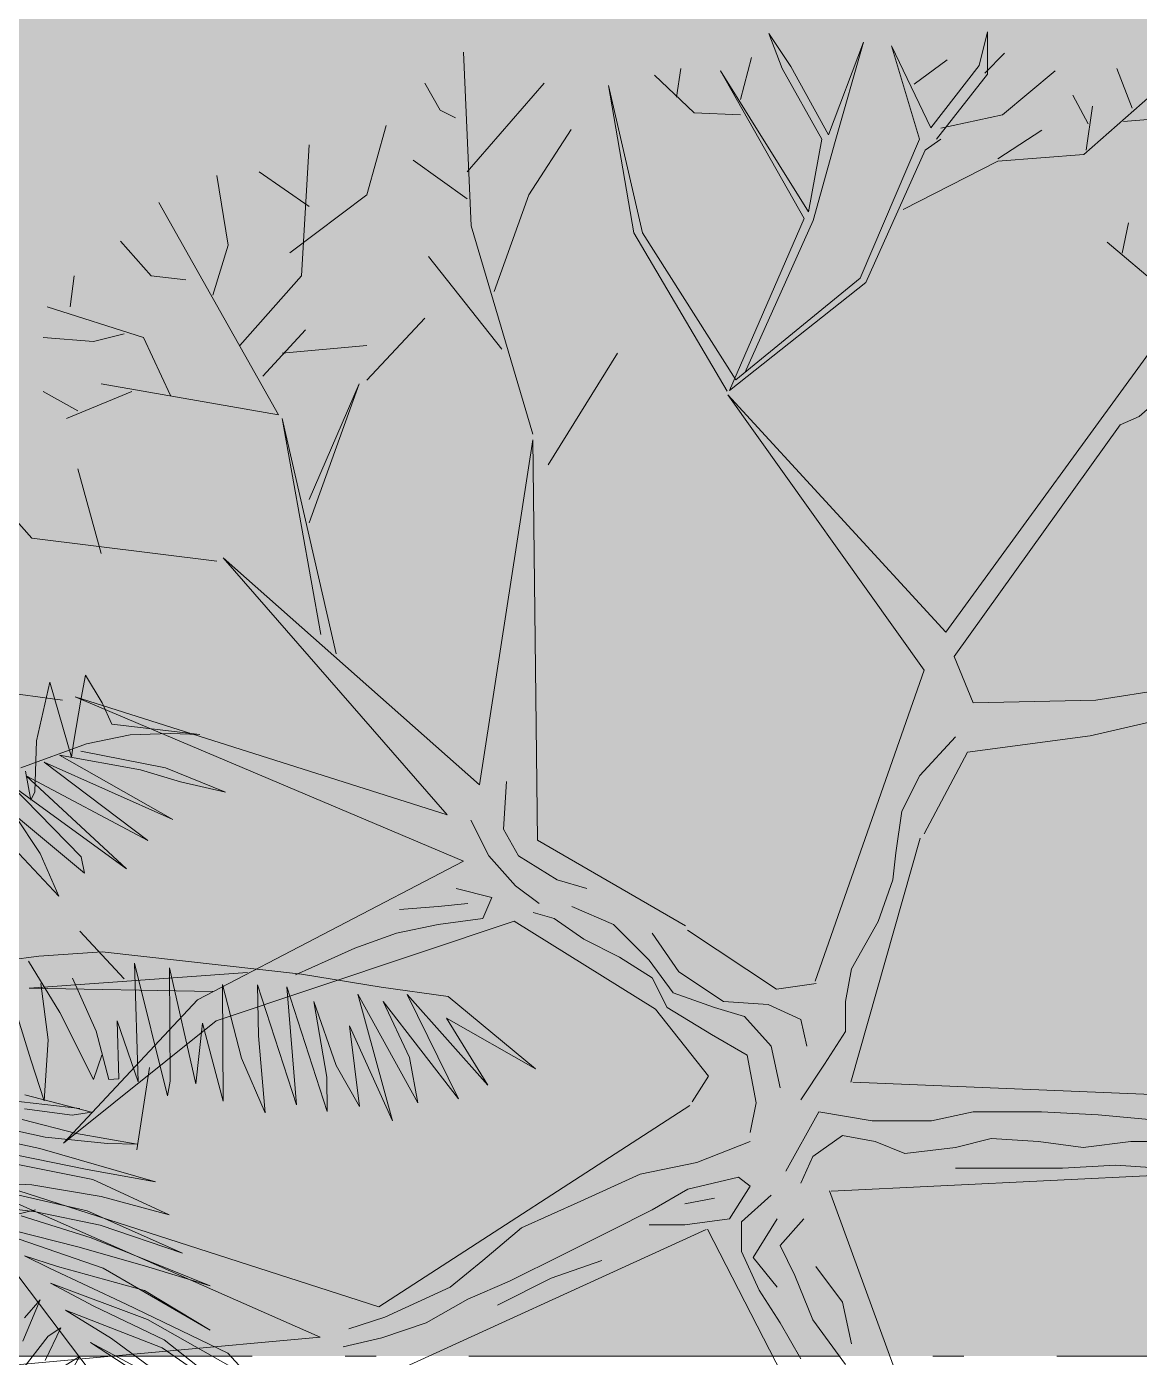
# Model space of a CAD drawing. Header units: metres. Extents: x 8 to 2416, y -346 to 476.
# Drawn here: x 56.776 to 60.372, y 27.953 to 32.255 of the extents above; entities that cross this region are included whole.
import ezdxf

# ---------------------------------------------------------------- set-up
doc = ezdxf.new("R2010")
doc.units = ezdxf.units.M
doc.linetypes.add('ACAD_ISO10W100', pattern=[18, 12, -3, 0, -3])
doc.layers.add('ARBOLES', color=86, linetype='Continuous', lineweight=0)
doc.layers.add('grama', color=7, linetype='Continuous', lineweight=0, true_color=0x698c45)
doc.layers.add('SOLAR', color=7, linetype='ACAD_ISO10W100', lineweight=9, true_color=0xff1414)

# ---------------------------------------------------------------- blocks, each defined once
blk = doc.blocks.new('A2')
at = {"layer": 'ARBOLES', "color": 87, "true_color": 0x4f6a34, "extrusion": (-5.08599e-09, -1.37735e-08, 1)}
for p, q in [((742.6, -22.01, 0), (743.73, -16.07, 0)), ((743.73, -16.07, 0), (748.04, -23.24, 0)), ((731.1, -33.08, 0), (734.49, -17.91, 0)), ((734.49, -17.91, 0), (740.14, -37.28, 0)), ((740.63, -33.64, 0), (742.6, -22.01, 0)), ((748.04, -23.24, 0), (750.56, -28.79, 0)), ((750.56, -28.79, 0), (773.33, -31.43, 0)), ((726.98, -40.06, 0), (744.01, -33.84, 0)), ((730.65, -46.3, 0), (731.1, -33.08, 0)), ((740.14, -37.28, 0), (740.63, -33.64, 0)), ((744.01, -33.84, 0), (755.27, -31.52, 0)), ((755.27, -31.52, 0), (765.63, -31.14, 0)), ((765.63, -31.14, 0), (773.33, -31.43, 0)), ((757.97, -40.54, 0), (737.05, -36.8, 0)), ((737.05, -36.8, 0), (766.34, -53.39, 0)), ((742.55, -35.78, 0), (764.41, -40.03, 0)), ((728.19, -40.94, 0), (729.64, -48.46, 0)), ((766.34, -53.39, 0), (733.01, -38.62, 0)), ((733.01, -38.62, 0), (759.89, -58.86, 0)), ((768.32, -43.71, 0), (757.97, -40.54, 0)), ((764.41, -40.03, 0), (779.97, -46.37, 0)), ((754.37, -66.21, 0), (724.35, -44.35, 0)), ((724.35, -44.35, 0), (742.61, -63.03, 0)), ((759.89, -58.86, 0), (728.4, -42.16, 0)), ((728.4, -42.16, 0), (754.37, -66.21, 0)), ((779.97, -46.37, 0), (768.32, -43.71, 0)), ((729.64, -48.46, 0), (730.65, -46.3, 0)), ((743.49, -67.33, 0), (725.37, -52.2, 0)), ((725.37, -52.2, 0), (732, -62.21, 0)), ((736.82, -73.21, 0), (722.59, -58.1, 0)), ((732, -62.21, 0), (736.82, -73.21, 0)), ((742.61, -63.03, 0), (743.49, -67.33, 0)), ((723.79, -89.77, 0), (731.65, -88.75, 0)), ((731.65, -88.75, 0), (748.02, -87.64, 0)), ((748.02, -87.64, 0), (799.56, -93.42, 0)), ((737.09, -103.31, 0), (729.02, -90.05, 0)), ((764.91, -124.86, 0), (756.39, -90.55, 0)), ((756.39, -90.55, 0), (757.33, -121.28, 0)), ((772.25, -121.74, 0), (765.43, -91.74, 0)), ((765.43, -91.74, 0), (765.6, -121.05, 0)), ((732.15, -95.82, 0), (734.08, -110.36, 0)), ((746.5, -108.16, 0), (740.41, -94.42, 0)), ((784.05, -115.09, 0), (779.14, -96.12, 0)), ((779.14, -96.12, 0), (779.3, -126.22, 0)), ((798.29, -127.18, 0), (788.18, -96.15, 0)), ((788.18, -96.15, 0), (788.51, -109.35, 0)), ((799.56, -93.42, 0), (820.22, -96.78, 0)), ((806.24, -128.92, 0), (795.77, -96.7, 0)), ((795.77, -96.7, 0), (797.28, -114.5, 0)), ((829.69, -126.64, 0), (814.19, -98.59, 0)), ((814.19, -98.59, 0), (823.13, -131.33, 0)), ((820.22, -96.78, 0), (837.52, -99.19, 0)), ((847.76, -122.11, 0), (826.9, -98.63, 0)), ((826.9, -98.63, 0), (840.16, -125.63, 0)), ((837.52, -99.19, 0), (860.07, -117.85, 0)), ((808.52, -117, 0), (802.82, -100.5, 0)), ((802.82, -100.5, 0), (806.16, -120.02, 0)), ((840.16, -125.63, 0), (820.73, -100.45, 0)), ((820.73, -100.45, 0), (827.49, -114.97, 0)), ((729.61, -115.58, 0), (726.36, -104.96, 0)), ((745.82, -120.61, 0), (737.09, -103.31, 0)), ((757.33, -121.28, 0), (751.89, -105.45, 0)), ((751.89, -105.45, 0), (752.36, -120.48, 0)), ((774.02, -106.05, 0), (772.25, -121.74, 0)), ((779.3, -126.22, 0), (774.02, -106.05, 0)), ((860.07, -117.85, 0), (837.09, -104.8, 0)), ((837.09, -104.8, 0), (847.76, -122.11, 0)), ((749.75, -120.62, 0), (746.5, -108.16, 0)), ((788.51, -109.35, 0), (790.17, -129.24, 0)), ((823.13, -131.33, 0), (811.96, -106.81, 0)), ((811.96, -106.81, 0), (814.62, -127.64, 0)), ((734.08, -110.36, 0), (733.09, -126.17, 0)), ((733.09, -126.17, 0), (729.61, -115.58, 0)), ((747.94, -114.34, 0), (745.82, -120.61, 0)), ((790.17, -129.24, 0), (784.05, -115.09, 0)), ((797.28, -114.5, 0), (798.29, -127.18, 0)), ((827.49, -114.97, 0), (829.69, -126.64, 0)), ((806.16, -120.02, 0), (806.24, -128.92, 0)), ((814.62, -127.64, 0), (808.52, -117, 0)), ((752.36, -120.48, 0), (749.75, -120.62, 0)), ((765.6, -121.05, 0), (764.91, -124.86, 0)), ((728.01, -124.59, 0), (745.27, -129.09, 0)), ((740.29, -129.86, 0), (728, -128.25, 0)), ((745.27, -129.09, 0), (740.29, -129.86, 0)), ((733.32, -135.6, 0), (721.97, -133.09, 0)), ((727.32, -131.02, 0), (741.44, -134.58, 0)), ((711.87, -134.22, 0), (731.89, -138.51, 0)), ((749.43, -137.22, 0), (733.32, -135.6, 0)), ((741.44, -134.58, 0), (757.13, -137.39, 0)), ((757.13, -137.39, 0), (749.43, -137.22, 0)), ((744.17, -143.89, 0), (725.98, -140.17, 0)), ((731.89, -138.51, 0), (761.85, -147.09, 0)), ((763.17, -219.99, 0), (703.47, -141.4, 0)), ((723.62, -142.14, 0), (745.59, -146.51, 0)), ((761.85, -147.09, 0), (744.17, -143.89, 0)), ((729.88, -147.92, 0), (715.64, -147.2, 0)), ((747.81, -150.86, 0), (729.88, -147.92, 0)), ((745.59, -146.51, 0), (765.33, -155.63, 0)), ((723.48, -149.84, 0), (744.14, -154.62, 0)), ((765.33, -155.63, 0), (747.81, -150.86, 0)), ((730.9, -154.84, 0), (717.82, -153.23, 0)), ((747.53, -158.3, 0), (730.9, -154.84, 0)), ((744.14, -154.62, 0), (768.85, -165.58, 0)), ((727.12, -155.87, 0), (745.16, -161.58, 0)), ((741.75, -163.92, 0), (725.13, -159.68, 0)), ((745.16, -161.58, 0), (776, -173.98, 0)), ((768.85, -165.58, 0), (747.53, -158.3, 0)), ((726.58, -161.89, 0), (748.28, -169.44, 0)), ((759.01, -168.8, 0), (741.75, -163.92, 0)), ((736.5, -168.99, 0), (727.99, -166.23, 0)), ((727.99, -166.23, 0), (734.41, -169.39, 0)), ((734.41, -169.39, 0), (754.26, -178.73, 0)), ((758.99, -175.23, 0), (736.5, -168.99, 0)), ((748.28, -169.44, 0), (775.96, -185.49, 0)), ((776, -173.98, 0), (759.01, -168.8, 0)), ((759.75, -182.67, 0), (734.66, -173.32, 0)), ((734.66, -173.32, 0), (745.89, -179.23, 0)), ((775.96, -185.49, 0), (758.99, -175.23, 0)), ((732.02, -177.61, 0), (727.54, -188.32, 0)), ((727.93, -182.31, 0), (732.02, -177.61, 0)), ((754.26, -178.73, 0), (780.54, -191.38, 0)), ((763.54, -190.01, 0), (738.56, -180.25, 0)), ((738.56, -180.25, 0), (750.42, -187.62, 0)), ((745.89, -179.23, 0), (764.07, -187.92, 0)), ((737.35, -184.84, 0), (733.28, -193.32, 0)), ((734.09, -187.04, 0), (737.35, -184.84, 0)), ((786.39, -197.83, 0), (759.75, -182.67, 0)), ((727.25, -195.8, 0), (734.09, -187.04, 0)), ((765.86, -199.85, 0), (745.07, -188.64, 0)), ((745.07, -188.64, 0), (761, -199.05, 0)), ((750.42, -187.62, 0), (786.07, -213.79, 0)), ((764.07, -187.92, 0), (788.34, -207.11, 0)), ((742.18, -192.3, 0), (736.65, -202.22, 0)), ((737.57, -195.16, 0), (742.18, -192.3, 0)), ((788.34, -207.11, 0), (763.54, -190.01, 0)), ((780.54, -191.38, 0), (786.39, -197.83, 0))]:
    blk.add_line(p, q, dxfattribs=at)
blk = doc.blocks.new('arbol1')
at = {"layer": 'ARBOLES', "color": 59, "true_color": 0x47602f}
for p, q in [((1233.7255, 80.2135), (1233.7047, 80.269)), ((1233.7047, 80.269), (1233.7393, 80.217)), ((1234.0351, 80.2182), (1234.0485, 80.2716)), ((1234.0485, 80.2716), (1234.0485, 80.2048)), ((1233.7982, 80.1095), (1233.8536, 80.2551)), ((1233.8536, 80.2551), (1233.8086, 80.0991)), ((1233.9417, 80.1024), (1233.8972, 80.2493)), ((1233.8972, 80.2493), (1233.9595, 80.1202)), ((1233.2362, 79.9663), (1233.2241, 80.2392)), ((1233.677, 80.2308), (1233.6597, 80.165)), ((1233.9333, 80.1893), (1233.9852, 80.2274)), ((1234.0441, 80.2066), (1234.0753, 80.2378)), ((1233.5246, 80.2031), (1233.5869, 80.1442)), ((1233.5662, 80.2135), (1233.5592, 80.1685)), ((1233.7601, 79.9778), (1233.6285, 80.21)), ((1233.6285, 80.21), (1233.767, 79.9882)), ((1233.7878, 80.1026), (1233.7255, 80.2135)), ((1233.7393, 80.217), (1233.7982, 80.1095)), ((1233.9595, 80.1202), (1234.0351, 80.2182)), ((1234.0485, 80.2048), (1233.9684, 80.1024)), ((1234.0718, 80.1407), (1234.1549, 80.21)), ((1234.2761, 80.1511), (1234.2519, 80.2135)), ((1233.1635, 80.1907), (1233.1877, 80.1483)), ((1233.2301, 80.0512), (1233.3514, 80.1907)), ((1233.4923, 79.9555), (1233.4523, 80.187)), ((1233.4523, 80.187), (1233.5057, 79.9555)), ((1234.1999, 80.0784), (1234.3177, 80.1823)), ((1234.1826, 80.1719), (1234.2069, 80.1269)), ((1233.1877, 80.1483), (1233.2119, 80.1361)), ((1233.5869, 80.1442), (1233.6597, 80.1407)), ((1233.9748, 80.1199), (1234.0718, 80.1407)), ((1234.2034, 80.0853), (1234.2138, 80.1546)), ((1233.0725, 80.0148), (1233.1028, 80.124)), ((1233.3271, 80.0148), (1233.3938, 80.1179)), ((1234.2623, 80.1303), (1234.3489, 80.1373)), ((1233.767, 79.9882), (1233.7878, 80.1026)), ((1233.8086, 80.0991), (1233.774, 79.9744)), ((1233.8483, 79.8842), (1233.9417, 80.1024)), ((1233.9748, 80.1026), (1233.9506, 80.0853)), ((1234.0649, 80.0714), (1234.1341, 80.1165)), ((1232.9695, 79.8875), (1232.9816, 80.0937)), ((1233.9506, 80.0853), (1233.8571, 79.8773)), ((1234.0649, 80.068), (1234.1999, 80.0784)), ((1233.1453, 80.0694), (1233.2301, 80.0088)), ((1233.916, 79.9917), (1234.0649, 80.068)), ((1232.8543, 79.936), (1232.8362, 80.0452)), ((1232.9028, 80.0512), (1232.9816, 79.9966)), ((1232.9513, 79.9239), (1233.0725, 80.0148)), ((1233.2726, 79.8632), (1233.3271, 80.0148)), ((1232.9331, 79.6691), (1232.7452, 80.0027)), ((1233.6424, 79.7075), (1233.7601, 79.9778)), ((1233.774, 79.9744), (1233.6666, 79.7353)), ((1234.2602, 79.9235), (1234.2703, 79.9708)), ((1233.3332, 79.6388), (1233.2362, 79.9663)), ((1233.6391, 79.7062), (1233.4923, 79.9555)), ((1233.5057, 79.9555), (1233.6525, 79.724)), ((1232.6846, 79.9421), (1232.7331, 79.8875)), ((1232.8301, 79.8572), (1232.8543, 79.936)), ((1234.321, 79.8695), (1234.2365, 79.9404)), ((1233.2847, 79.7722), (1233.1695, 79.9178)), ((1232.6119, 79.8875), (1232.6058, 79.839)), ((1232.7331, 79.8875), (1232.7877, 79.8814)), ((1232.8725, 79.7783), (1232.9695, 79.8875)), ((1233.8571, 79.8773), (1233.6424, 79.7075)), ((1233.6525, 79.724), (1233.8483, 79.8842)), ((1232.721, 79.7904), (1232.5695, 79.839)), ((1234.4758, 79.8335), (1234.2872, 79.6662)), ((1233.0725, 79.7237), (1233.1635, 79.8208)), ((1233.9829, 79.3274), (1234.3387, 79.8163)), ((1232.5634, 79.7904), (1232.6422, 79.7844)), ((1232.6422, 79.7844), (1232.6907, 79.7965)), ((1232.7634, 79.6995), (1232.721, 79.7904)), ((1232.9089, 79.7298), (1232.9756, 79.8026)), ((1232.9392, 79.7662), (1233.0725, 79.7783)), ((1233.3574, 79.5903), (1233.4665, 79.7662)), ((1232.5634, 79.7055), (1232.618, 79.6752)), ((1232.7028, 79.7055), (1232.5998, 79.6631)), ((1232.6543, 79.7177), (1232.9331, 79.6691)), ((1232.9816, 79.5357), (1233.0604, 79.7177)), ((1233.0604, 79.7177), (1232.9816, 79.4993)), ((1233.9486, 79.2673), (1233.64, 79.7005)), ((1233.64, 79.7005), (1233.9829, 79.3274)), ((1232.9998, 79.3234), (1232.9392, 79.6631)), ((1232.9392, 79.6631), (1233.0241, 79.2931)), ((1234.2872, 79.6662), (1234.2572, 79.6533)), ((1232.5452, 79.4751), (1232.3998, 79.6388)), ((1234.2572, 79.6533), (1233.9958, 79.2888)), ((1233.2497, 79.0873), (1233.3333, 79.6295)), ((1233.3333, 79.6295), (1233.3406, 79)), ((1232.6543, 79.4508), (1232.618, 79.5842)), ((1232.8362, 79.4387), (1232.5452, 79.4751)), ((1233.1988, 79.04), (1232.8461, 79.444)), ((1232.8461, 79.444), (1233.2497, 79.0873)), ((1233.9958, 79.2888), (1234.0258, 79.2159)), ((1233.7772, 78.7784), (1233.9486, 79.2673)), ((1232.5937, 79.2203), (1232.4119, 79.2446)), ((1234.2186, 79.2202), (1234.4372, 79.2545)), ((1233.2242, 78.9673), (1232.6133, 79.2256)), ((1232.6133, 79.2256), (1233.1988, 79.04)), ((1234.0258, 79.2159), (1234.2186, 79.2202)), ((1234.4544, 79.2202), (1234.2101, 79.1644)), ((1233.9419, 79.1016), (1233.998, 79.1625)), ((1234.2101, 79.1644), (1234.0172, 79.1387)), ((1234.0172, 79.1387), (1233.9486, 79.01)), ((1233.292, 79.0923), (1233.2874, 79.0174)), ((1233.9139, 79.0455), (1233.9419, 79.1016)), ((1233.2359, 79.0315), (1233.264, 78.9753)), ((1233.9045, 78.98), (1233.9139, 79.0455)), ((1233.2874, 79.0174), (1233.3107, 78.9753)), ((1233.3406, 79), (1233.5733, 78.8654)), ((1233.9427, 79.0034), (1233.8336, 78.6197)), ((1232.8061, 78.7489), (1233.2242, 78.9673)), ((1233.264, 78.9753), (1233.3061, 78.9285)), ((1233.3107, 78.9753), (1233.3715, 78.9379)), ((1233.8998, 78.9379), (1233.9045, 78.98)), ((1233.3061, 78.9285), (1233.3435, 78.9005)), ((1233.3715, 78.9379), (1233.4183, 78.9239)), ((1233.8765, 78.8724), (1233.8998, 78.9379)), ((1233.2126, 78.9239), (1233.2687, 78.9098)), ((1233.2687, 78.9098), (1233.2546, 78.8771)), ((1233.1237, 78.8911), (1233.1845, 78.8958)), ((1233.1845, 78.8958), (1233.2313, 78.9005)), ((1233.3341, 78.8864), (1233.3668, 78.8771)), ((1233.3949, 78.8958), (1233.4604, 78.8677)), ((1233.3042, 78.8726), (1232.8352, 78.7162)), ((1233.1845, 78.8677), (1233.1191, 78.8537)), ((1233.2546, 78.8771), (1233.1845, 78.8677)), ((1233.5261, 78.7344), (1233.3042, 78.8726)), ((1233.3668, 78.8771), (1233.4136, 78.8443)), ((1233.4604, 78.8677), (1233.5165, 78.8116)), ((1233.8344, 78.7975), (1233.8765, 78.8724)), ((1232.6906, 78.7822), (1232.6209, 78.8569)), ((1233.1191, 78.8537), (1233.0536, 78.8303)), ((1233.4136, 78.8443), (1233.4697, 78.8162)), ((1233.5211, 78.8537), (1233.5632, 78.7929)), ((1233.5766, 78.8584), (1233.7166, 78.766)), ((1233.0536, 78.8303), (1233.0115, 78.8116)), ((1233.0115, 78.8116), (1232.9601, 78.7882)), ((1233.4697, 78.8162), (1233.5211, 78.7835)), ((1233.5165, 78.8116), (1233.5539, 78.7601)), ((1232.5412, 78.7672), (1232.8848, 78.7921)), ((1233.5211, 78.7835), (1233.5445, 78.7367)), ((1233.5632, 78.7929), (1233.6333, 78.7461)), ((1233.825, 78.7461), (1233.8344, 78.7975)), ((1232.83, 78.7622), (1232.5412, 78.7672)), ((1233.5539, 78.7601), (1233.6193, 78.7367)), ((1233.7166, 78.766), (1233.7791, 78.7749)), ((1232.5952, 78.5233), (1232.8061, 78.7489)), ((1233.5445, 78.7367), (1233.6146, 78.6946)), ((1233.6193, 78.7367), (1233.6661, 78.7227)), ((1233.6333, 78.7461), (1233.7035, 78.7414)), ((1233.7035, 78.7414), (1233.7549, 78.718)), ((1233.825, 78.6993), (1233.825, 78.7461)), ((1232.8352, 78.7162), (1232.5952, 78.5233)), ((1233.6097, 78.6288), (1233.5261, 78.7344)), ((1233.6661, 78.7227), (1233.7081, 78.6759)), ((1233.7549, 78.718), (1233.7642, 78.6759)), ((1233.6146, 78.6946), (1233.6707, 78.6619)), ((1233.7923, 78.6478), (1233.825, 78.6993)), ((1233.7081, 78.6759), (1233.7222, 78.6104)), ((1233.6707, 78.6619), (1233.6848, 78.587)), ((1232.7304, 78.6427), (1232.7105, 78.5131)), ((1233.7549, 78.5917), (1233.7923, 78.6478)), ((1233.5842, 78.5888), (1233.6097, 78.6288)), ((1233.8368, 78.6197), (1234.3604, 78.5979)), ((1232.6209, 78.5779), (1232.4915, 78.5928)), ((1233.0911, 78.2663), (1233.5805, 78.583)), ((1233.6848, 78.587), (1233.6754, 78.5402)), ((1233.7315, 78.4794), (1233.7829, 78.573)), ((1233.7829, 78.573), (1233.8671, 78.5589)), ((1233.9606, 78.5589), (1234.0261, 78.573)), ((1234.0261, 78.573), (1234.1336, 78.573)), ((1234.1336, 78.573), (1234.2224, 78.5683)), ((1234.2224, 78.5683), (1234.3253, 78.5589)), ((1233.8671, 78.5589), (1233.9606, 78.5589)), ((1233.7736, 78.5028), (1233.8204, 78.5355)), ((1233.8204, 78.5355), (1233.8718, 78.5262)), ((1233.998, 78.5168), (1234.0541, 78.5308)), ((1234.0541, 78.5308), (1234.1289, 78.5262)), ((1232.9991, 78.2185), (1232.3477, 78.5057)), ((1232.3477, 78.5057), (1233.0911, 78.2663)), ((1233.6754, 78.5262), (1233.5913, 78.4934)), ((1233.8718, 78.5262), (1233.9185, 78.5075)), ((1233.9185, 78.5075), (1233.998, 78.5168)), ((1234.1289, 78.5262), (1234.1991, 78.5168)), ((1234.1991, 78.5168), (1234.2739, 78.5262)), ((1234.2739, 78.5262), (1234.3346, 78.5262)), ((1233.5913, 78.4934), (1233.5024, 78.4747)), ((1233.7549, 78.4607), (1233.7736, 78.5028)), ((1234.1663, 78.4841), (1234.2505, 78.4887)), ((1234.2505, 78.4887), (1234.3206, 78.4841)), ((1233.5024, 78.4747), (1233.4089, 78.4326)), ((1233.5772, 78.4513), (1233.6567, 78.47)), ((1233.6567, 78.47), (1233.6754, 78.456)), ((1233.8025, 78.4482), (1234.3199, 78.4731)), ((1233.998, 78.4841), (1234.0822, 78.4841)), ((1234.0822, 78.4841), (1234.1663, 78.4841)), ((1233.5211, 78.4186), (1233.5772, 78.4513)), ((1233.6754, 78.456), (1233.6427, 78.4045)), ((1233.9986, 77.905), (1233.7998, 78.4485)), ((1233.4089, 78.4326), (1233.3154, 78.3905)), ((1233.5726, 78.4279), (1233.6193, 78.4373)), ((1233.7081, 78.442), (1233.6614, 78.3998)), ((1232.3222, 78.3637), (1232.5512, 78.4185)), ((1233.4557, 78.3858), (1233.5211, 78.4186)), ((1233.6427, 78.4045), (1233.5726, 78.3952)), ((1233.7175, 78.4045), (1233.6801, 78.3437)), ((1233.7596, 78.4045), (1233.7222, 78.3624)), ((1233.6062, 78.3878), (1233.0653, 78.1411)), ((1233.3154, 78.3905), (1233.2546, 78.339)), ((1233.3809, 78.3484), (1233.4557, 78.3858)), ((1233.5726, 78.3952), (1233.5165, 78.3952)), ((1233.6082, 78.3881), (1233.8841, 77.8511)), ((1233.6614, 78.3998), (1233.6614, 78.3531)), ((1233.7222, 78.3624), (1233.7455, 78.3156)), ((1233.2546, 78.339), (1233.2032, 78.2969)), ((1233.2967, 78.3063), (1233.3809, 78.3484)), ((1233.3622, 78.311), (1233.4417, 78.339)), ((1233.6614, 78.3531), (1233.6894, 78.2922)), ((1233.6801, 78.3437), (1233.7175, 78.2969)), ((1233.7783, 78.3297), (1233.8204, 78.2735)), ((1233.2032, 78.2969), (1233.1004, 78.2501)), ((1233.2313, 78.2782), (1233.2967, 78.3063)), ((1233.278, 78.2688), (1233.3622, 78.311)), ((1233.7455, 78.3156), (1233.7736, 78.2455)), ((1233.1658, 78.2408), (1233.2313, 78.2782)), ((1233.6894, 78.2922), (1233.7222, 78.2408)), ((1233.8204, 78.2735), (1233.8344, 78.208)), ((1233.1004, 78.2501), (1233.0442, 78.2314)), ((1233.0957, 78.2174), (1233.1658, 78.2408)), ((1233.7222, 78.2408), (1233.7549, 78.1846)), ((1233.7736, 78.2455), (1233.825, 78.1753)), ((1232.4729, 78.1706), (1232.9991, 78.2185)), ((1233.0349, 78.2033), (1233.0957, 78.2174))]:
    blk.add_line(p, q, dxfattribs=at)

msp = doc.modelspace()

# ---------------------------------------------------------------- hatches: boundary and pattern name
at = {"layer": 'grama', "transparency": 33554495}
h = msp.add_hatch(color=256, dxfattribs=at)
h.dxf.hatch_style = 1
edge = h.paths.add_edge_path()
edge.add_line((80.8091, 57.9566), (21.0607, 57.947))
edge.add_line((21.0607, 57.947), (21.0385, 56.947))
edge.add_line((21.0385, 56.947), (37.3509, 56.9496))
edge.add_arc((37.351, 56.3496), 0.6, 0.0092, 90.0092, ccw=False)
edge.add_line((37.951, 56.3497), (37.9514, 53.9497))
edge.add_arc((37.3514, 53.9496), 0.6, -89.9908, 0.0092, ccw=False)
edge.add_line((37.3515, 53.3496), (36.0515, 53.3494))
edge.add_arc((36.0515, 53.0494), 0.3, 90.0092, 180.0139)
edge.add_line((35.7515, 53.0493), (35.7516, 52.9481))
edge.add_line((35.7516, 52.9481), (52.3266, 52.9536))
edge.add_line((52.3266, 52.9536), (52.3266, 53.2536))
edge.add_line((52.3266, 53.2536), (62.2016, 53.2536))
edge.add_line((62.2016, 53.2536), (62.2016, 47.4481))
edge.add_line((62.2016, 47.4481), (63.2016, 47.4481))
edge.add_line((63.2016, 47.4481), (63.2016, 53.2549))
edge.add_line((63.2016, 53.2549), (70.7634, 53.2529))
edge.add_line((70.7634, 53.2529), (70.7634, 47.7461))
edge.add_line((70.7634, 47.7461), (71.3634, 47.7481))
edge.add_line((71.3634, 47.7481), (71.3634, 38.1618))
edge.add_line((71.3634, 38.1618), (70.7634, 38.1624))
edge.add_line((70.7634, 38.1624), (70.7634, 32.6542))
edge.add_line((70.7634, 32.6542), (63.2016, 32.6549))
edge.add_line((63.2016, 32.6549), (63.2016, 38.459))
edge.add_line((63.2016, 38.459), (62.2016, 38.459))
edge.add_line((62.2016, 38.459), (62.1891, 32.6536))
edge.add_line((62.1891, 32.6536), (52.3266, 32.6536))
edge.add_line((52.3266, 32.6536), (52.3266, 32.9536))
edge.add_line((52.3266, 32.9536), (27.9516, 32.959))
edge.add_line((27.9516, 32.959), (27.9516, 39.359))
edge.add_line((27.9516, 39.359), (26.8226, 39.359))
edge.add_line((26.8226, 39.359), (26.8226, 40.259))
edge.add_line((26.8226, 40.259), (26.4226, 40.259))
edge.add_line((26.4226, 40.259), (26.4226, 45.6481))
edge.add_line((26.4226, 45.6481), (26.8226, 45.6481))
edge.add_line((26.8226, 45.6481), (26.8226, 46.5481))
edge.add_line((26.8226, 46.5481), (27.9516, 46.5481))
edge.add_line((27.9516, 46.5481), (27.9516, 52.9481))
edge.add_line((27.9516, 52.9481), (28.1515, 52.9481))
edge.add_line((28.1515, 52.9481), (28.1515, 53.0481))
edge.add_arc((27.8515, 53.0481), 0.3, 0.0092, 90.0092)
edge.add_line((27.8515, 53.3481), (25.1634, 53.3476))
edge.add_arc((25.1635, 52.5476), 0.8, 90.0092, 198.7971)
edge.add_arc((-3.0236, 42.9535), 28.9752, -26.20209, 18.79711, ccw=False)
edge.add_arc((21.1796, 31.043), 2, 270, 333.7979, ccw=False)
edge.add_line((21.1796, 29.043), (20.4196, 29.043))
edge.add_line((20.4196, 29.043), (20.3955, 27.9576))
edge.add_line((20.3955, 27.9576), (80.305, 27.9575))
edge.add_line((80.305, 27.9575), (80.8091, 57.9566))

# ---------------------------------------------------------------- linework, layer by layer
at = {"layer": 'SOLAR', "ltscale": 0.1}
msp.add_lwpolyline([(80.8091, 57.9566), (80.305, 27.9575), (20.3955, 27.9576), (21.0607, 57.947), (80.8091, 57.9566)], dxfattribs=at)

# ---------------------------------------------------------------- block references
at = {"layer": 'ARBOLES'}
for name, p, xscale, yscale, zscale in [('arbol1', (-2476.2519, -132.7306, 0), 2.055132678314374, 2.055132678314374, 2.055132678314374), ('A2', (47.6692, 30.3596, 0), 0.0125, 0.0125, 0.0125)]:
    msp.add_blockref(name, p, dxfattribs=dict(at, xscale=xscale, yscale=yscale, zscale=zscale))

doc.saveas('drawing.dxf')
